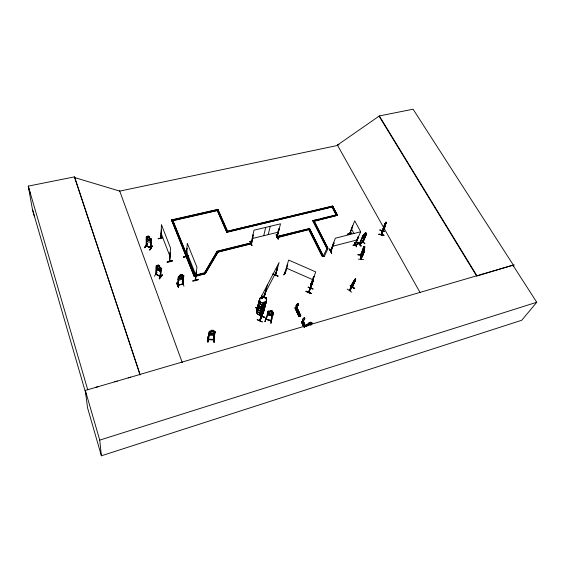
<?xml version="1.0" encoding="UTF-8"?>
<svg xmlns="http://www.w3.org/2000/svg" width="565" height="565" viewBox="0 0 565 565"><rect width="100%" height="100%" fill="white"/><g stroke="black" fill="none" stroke-linecap="round" stroke-linejoin="round"><path stroke-width="0.85" d="M264.251 297.049L264.102 297.487L267.457 284.809M264.279 297.077C264.286 295.431 264.251 298.299 264.307 297.006M146.264 245.471L146.455 246.128L146.681 245.782L150.587 247.428L150.897 248.106L151.138 238.896M150.382 247.922L150.728 239.398L151.173 239.602L150.728 239.398M34.55 216.896L32.445 209.396L28.25 186.111L74.559 176.873L140.148 374.962L139.965 374.418L513.338 265.07L413.086 109.207L379.341 115.938L337.418 145.106L337.559 145.452M363.556 259.533L358.457 259.158M144.746 247.774L147.437 243.861L144.725 247.597M150.82 248.091L146.074 245.945L146.314 236.728L146.942 236.622L151.194 238.91L150.989 247.971L146.144 245.747M146.342 239.511L146.399 236.728M263.961 302.614L263.827 302.48M146.702 237.738L146.257 237.533L146.801 237.597L146.653 245.937M146.54 246.107L146.801 237.597M261.496 297.939L261.736 297.783M262.386 297.988L261.814 298.136L261.842 297.543M148.023 237.116L147.204 237.095L147.161 239.044L147.952 240.245L149.45 240.93L150.276 240.471L150.332 238.529L149.527 237.809L149.612 236.749L147.988 236.008L147.966 237.053M149.499 237.851L149.555 236.756L147.988 236.008M150.636 239.532L150.445 247.929L150.587 247.428M152.275 246.086L149.605 250.005L152.345 246.093M154.4 276.236L157.162 272.132M156.95 265.402L161.138 268.036L160.615 276.885L155.912 274.343L156.336 265.501L156.971 265.444L156.385 265.543M155.919 274.364L156.371 265.458M156.314 268.198L156.42 265.501M156.032 273.919L156.265 274.59L155.876 274.025L160.75 276.73L160.283 276.144L160.114 276.589L160.658 268.396L161.096 268.629L160.531 276.836M156.392 274.604L156.78 266.327L156.237 266.235L156.78 266.327M162.642 237.752L158.264 238.614M158.002 266.051L158.023 264.929L159.634 265.769L159.584 266.786M157.861 270.042L158.08 264.985M159.344 270.819L159.634 265.769M160.813 237.943L160.969 238.67L161.428 224.602L170.51 248.021L169.648 261.327L169.747 260.91M161.18 238.571L161.371 229.793M159.196 278.792C162.847 273.312 163.942 273.672 159.457 278.933L159.203 278.63L162.233 274.675M160.969 238.155L161.293 231.41M161.053 238.232L161.131 238.585L161.371 233.416M160.658 268.396L160.185 276.68L160.361 276.172M383.218 229.708L384.574 225.237L383.141 229.687M156.258 268.177L156.731 269.505L160.495 271.426L161.039 270.692L161.138 268.036M360.696 255.415L360.421 255.027L364.008 246.58C361.819 247.788 362.772 263.368 362.949 249.214M360.929 258.65C361.204 260.861 360.851 252.435 360.505 255.465L363.987 247.166M361.12 259.293L364.404 251.058L360.865 259.229M360.604 255.119L361.028 259.045M355.413 244.878L354.933 245.005L355.442 244.235M205.399 273.538L204.466 272.86L205.399 273.538L217.977 252.174L217.666 251.093L251.008 242.879L251.376 243.699L218.019 251.926L217.066 251.51L204.466 272.86L204.777 273.954L194.282 276.631L171.506 219.905L217.857 209.375L227.829 231.834L226.826 232.328L217.25 210.371L218.196 210.152L227.427 231.29L277.86 219.269M171.802 220.972L171.506 219.905M169.451 260.988L170.206 252.682L169.648 261.327M169.684 261.072L169.888 261.009M169.5 260.684L169.832 261.277L169.493 260.585M172.812 220.477L194.989 275.247L172.812 220.477L171.824 220.71L194.282 276.631M176.824 282.931L176.513 283.171L178.561 287.663L176.817 282.938L178.547 287.514M183.011 283.92L183.717 275.317L179.013 276.158L178.356 276.666L178.152 279.385M178.413 276.666L177.848 285.473M177.742 284.979L178.279 284.859L178.307 285.332L178.872 277.189L178.378 277.316L177.77 285.445L183.074 284.075M178.145 284.838L178.215 285.382L178.872 277.189M180.193 275.911L180.263 274.858L182.071 274.456L180.263 274.858M180.32 274.88L180.249 275.932L178.356 276.666M186.203 256.545L183.491 256.99M182.057 274.406L181.923 275.508L183.738 275.367M182.163 281.723L183.978 286.243M182.502 283.771C182.566 284.958 182.354 283.277 182.961 283.637M182.481 284.23L183.222 276.087L183.71 275.96L183.011 284.11M182.601 284.223L183.222 276.087M178.674 280.212L178.187 279.315L178.674 280.212L182.841 279.152L183.484 278.029L183.653 275.346M186.895 251.369L186.231 256.736M186.379 256.92L186.987 248.339L186.966 248.784M186.379 256.983L186.217 256.206L186.168 256.651M296.138 307.466L296.222 307.106L296.215 307.734M298.249 303.885L297.988 304.507A1.243 0.516 -25 0 1 297.889 305.425L297.917 305.488A1.243 0.516 -25 0 0 298.023 304.57L298.228 303.751L297.465 303.786M362.885 253.911L364.524 250.888L364.467 249.101M192.912 280.996C201.175 277.471 198.859 281.095 192.912 280.833M193.936 275.755L194.989 275.247M195.278 279.541L195.617 280.233L196.373 271.793L195.215 279.894C195.37 279.654 195.434 279.576 195.645 279.88M195.539 279.527L195.603 280.134M198.174 279.407L192.884 280.953M302.48 321.224L302.169 321.619L302.685 321.471M351.833 284.922L351.755 285.466L354.721 281.525M351.755 285.466L351.868 284.88M217.207 210.632L218.161 210.413L217.857 209.375M354.022 280.869L349.544 290.664L352.56 287.062M353.139 282.719L349.573 290.629L349.608 290.219M360.562 254.787L361.099 259.25M354.919 280.727L355.004 280.184M354.968 280.756L355.088 280.162L352.115 284.117M384.814 224.799L383.36 229.298L383.543 228.083M384.461 225.583L384.087 228.105L382.752 230.682L382.95 229.376M382.879 230.223L382.999 229.439M383.155 230.654L383.141 229.115M384.723 225.449L384.539 226.671L385.365 224.806M385.012 226.367L381.382 234.376L382.321 230.647M385.387 225.35L385.81 222.25L383.684 226.77M384.567 231.226L379.645 229.969L384.546 231.375M382.293 230.612L381.347 234.715L385.224 226.134L386.22 222.193L384.179 227.462L384.362 226.247M385.754 223.267L385.754 222.236L382.117 231.226M385.768 223.754L385.888 222.97M382.166 230.894L381.559 234.75L385.189 226.41M381.382 234.376L381.785 234.164M383.656 229.362L384.624 224.919L384.066 226.29M204.438 273.107L217.066 251.51M217.031 251.757L217.977 252.174L217.666 251.093M378.967 234.362C383.833 234.03 387.406 237.01 378.981 234.327M207.941 336.867L208.132 342.037M213.916 334.925L214.714 333.993L213.958 334.953L209.431 334.939L208.916 334.028L209.318 331.5L210.06 331.175L211.317 331.238L210.357 331.514L210.067 333.237L210.915 333.971L212.715 333.979L213.81 333.251L214.107 331.535L213.189 331.217M209.382 331.514L208.04 339.678C209.135 338.993 206.847 339.191 213.238 339.325M209.297 332.305L209.827 332.121L209.29 332.121L208.16 339.706L208.195 339.212M208.676 339.501L208.683 339.685M209.827 332.121L208.556 339.445M226.826 232.328L217.25 210.371M227.434 231.29L332.637 205.985L337.559 215.272L313.971 221.247M186.005 256.545L186.111 256.955M211.317 331.238L211.529 330.285M213.196 331.274L213.422 330.264L211.472 330.25M363.309 249.186L363.189 252.018L364.383 250.133L364.792 246.679L360.71 255.465M214.552 332.142L215.088 332.326L214.552 332.142L213.323 339.487M213.725 339.459L213.831 339.487C199.035 339.057 217.356 340.744 213.252 339.247M214.651 334.042L215.081 331.542M213.937 342.199L213.796 336.874L213.994 342.051M357.666 244.214L353.04 245.33L357.673 243.974M311.795 283.263L313.406 279.986L308.751 292.388L310.778 288.058M310.785 287.995L310.475 288.729L310.616 287.924M250.076 241.297L252.025 245.521L250.111 241.17M251.03 243.346L251.616 242.901L251.644 243.36L253.346 235.188L252.823 235.153L253.346 235.188M251.093 243.494L253.982 230.209L280.523 223.818L277.147 237.074M251.206 243.487L251.185 243.007M251.376 243.699L217.977 252.174M251.552 243.402L252.767 237.406M183.095 283.821L177.714 285.283M312.29 282.486L310.439 287.112L311.407 284.541M261.454 296.328L279.082 262.534L275.388 275.72L275.494 274.908M275.649 275.077L275.43 275.642M275.692 275.028L275.586 275.268M310.439 287.112L310.573 286.582M261.863 316.951L263.94 308.914L261.68 316.76M261.934 316.195L261.969 316.683M262.096 316.534L259.928 320.814L262.577 311.209M263.735 235.718L265.684 227.391M263.876 308.525L261.807 312.699L259.716 320.666M268.234 234.623L270.24 226.29M295.721 308.207L296.293 305.87A1.243 0.516 -25 0 1 296.858 304.818L297.247 304.027M297.169 304.118L296.893 304.888A1.243 0.516 -25 0 0 296.328 305.933L295.749 308.271L296.844 307.89M383.635 227.434L383.395 228.408L383.684 226.735M276.193 234.786L278.368 238.995L276.384 234.863M276.723 237.201L279.138 228.761L278.7 228.874L276.709 236.933M261.418 296.399L261.496 296.244M308.921 229.736L322.311 256.439L324.169 256.609L323.314 255.952L309.514 228.472L277.027 236.474L277.344 237.526L308.998 229.482L277.344 237.526M277.076 236.926L279.138 228.761M278.1 239.059L276.172 234.772L278.178 239.023M257.23 319.684L262.393 321.958L257.209 319.726M265.578 291.18L263.883 297.444L264.024 296.964M264.053 297.522L266.214 289.146M259.483 315.214L264.71 317.318L259.505 315.122M266.39 289.224L264.201 296.802M259.921 320.341L262.216 311.88L263.269 309.853L259.978 320.779M262.202 311.937L262.993 309.867M304.62 317.572L304.493 318.476A1.257 0.501 -25 0 1 304.351 319.31L303.292 321.796L302.162 322.121L302.776 319.839A1.257 0.501 -25 0 1 303.356 318.801L303.327 318.738A1.257 0.501 -25 0 0 302.741 319.769L302.127 322.057L303.257 321.732M273.057 274.082L278.093 276.08L273.079 273.976M261.934 316.873L261.779 316.499M264.392 297.508L266.659 298.2L263.05 296.604L266.673 298.242L266.461 298.652L265.034 297.981M261.708 316.831L264.095 308.377M270.91 323.314L271.927 318.356L270.889 323.286M272.796 315.221L271.949 315.892L267.803 314.74L267.457 313.681M272.74 315.199L273.545 312.678L273.057 312.184L268.093 311.16L267.379 313.716L267.739 314.811L271.984 315.934M271.822 311.838L272.09 310.898L270.275 310.39L270.006 311.336M270.819 320.348L270.72 320.856L272.895 313.165L273.347 313.469L272.895 313.165M275.473 274.95L275.162 275.579L277.556 267.365L275.36 275.72M275.416 275.19L277.556 267.365M270.275 310.39L272.076 310.948M264.879 321.619L266.482 316.845L265.183 321.556M265.126 321.669L266.482 316.845M267.379 313.716L267.789 314.79M268.481 311.944L267.98 311.802L268.481 311.944L266.256 319.621C265.705 318.229 266.8 320.313 265.854 319.169M268.813 311.061L268.078 311.216L265.882 319.515C266.744 318.752 272.245 322.573 270.741 320.348M266.327 319.585L266.503 319.169M270.042 311.435L270.324 310.439M271.737 311.901L272.026 310.912M285.89 270.713L283.877 274.738M285.509 272.768L285 272.514L284.809 272.98L288.659 260.055L315.722 271.892L308.547 292.317M271.158 320.969L273.545 312.678M304.337 326.591L304.959 326.21M285.276 273.178L287.677 265.155L287.154 265.105L287.677 265.155M297.939 312.304L298.603 312.304L298.419 312.89M308.525 228.945L322.311 256.439M322.834 255.415L309.514 228.472M312.819 220.421L326.987 248.31L327.834 248.96L326.902 248.558L312.735 220.675L337.065 214.764M313.13 221.452L337.559 215.272M358.372 236.587L354.975 245.012L358.535 236.544M299.316 316.259L295.361 307.579L294.965 308.052L298.864 316.428L300.778 315.87L296.908 307.494M295.361 307.579L296.696 307.438L300.566 315.927L300.192 316.033M295.763 307.784L296.427 307.028L296.222 307.685M295.665 308.688L297.197 308.313L296.915 307.141M331.175 250.909L330.567 251.143L335.342 238.218L360.555 231.812M330.652 251.1L331.161 251.15L330.751 251.284M381.601 234.765L381.721 234.433M262.252 298.377L262.534 297.762M382.258 230.916L382.11 230.548M262.273 298.073L262.365 297.713M262.527 298.101L262.428 297.727M337.474 215.526L332.637 205.985M306.025 291.476C314.712 295.707 311.033 292.056 306.025 291.476M308.109 287.14L313.201 289.103L308.144 287.062M298.97 316.358L295.128 307.939L298.998 316.351L300.757 315.877L296.802 307.459M310.545 286.632L314.027 276.702L313.575 276.511L310.743 284.357L311.442 284.689L308.723 292.388L311.619 284.308L311.301 284.598M311.033 283.941L310.828 284.442L310.962 283.962M310.453 286.441L312.551 282.578L311.11 285.113M312.593 281.377L311.739 283.326M313.215 280.035L311.435 284.435M310.298 288.651L313.349 279.965M310.475 288.729L313.384 280.621M310.814 288.058L310.475 288.242M323.229 256.199L326.987 248.31L327.898 248.077L314.112 220.979L327.806 248.325L326.987 248.31M304.464 327.163L301.632 321.464L301.364 321.888L303.56 326.542M264.413 297.458L266.581 298.419L263.007 296.689M302.169 321.619L302.36 321.089M303.356 318.801L304.097 317.65M384.285 227.992L385.295 223.549L384.857 224.128M303.73 321.838L301.922 322.643L303.617 322.149L303.327 320.977L305.248 326.04M303.327 320.977L303.052 321.393M329.586 248.974L329.268 249.207L331.683 253.297L329.579 248.981L331.62 253.297M331.069 251.199L333.95 243.056L333.527 243.169L330.744 251.001M330.963 250.987L333.95 243.056M303.659 326.295L305.333 325.857M306.258 326.669L307.042 324.451M306.731 326.535L307.332 324.91L306.866 325.052L307.332 324.91M261.143 315.524L263.502 309.246M307.261 325.899L307.897 324.204L308.864 323.646M310.524 323.138L310.87 322.22L309.161 322.714L308.843 323.689L309.21 322.728M308.109 325.652L308.751 323.95L310.34 323.491L309.691 325.193M310.538 324.946L311.188 323.244L310.453 323.187L310.87 322.22M310.856 325.327L311.47 323.703L312.014 323.738L311.47 323.703M311.414 324.614L312.035 322.996L311.668 322.89M311.442 324.663L312.12 323.025L311.64 322.841M347.27 234.44L351.875 233.105L347.334 234.277M352.609 225.845L349.587 234.101L352.871 225.986M349.544 234.065L354.714 220.795L360.654 231.777L355.053 244.723L355.533 244.567L354.848 244.807M312.494 282.557L311.908 283.898M277.217 236.777L276.546 237.039L277.097 236.65M355.103 244.539L355.279 244.483M358.118 236.876L354.954 244.977L358.535 236.763M361.063 245.839L357.779 242.194L361.07 245.839L360.788 246.121L357.497 242.47L357.765 242.194M354.347 242.703L356.579 246.672M363.352 241.756L359.298 244.073L362.878 235.541L365.95 232.752L365.159 235.591L363.02 237.42L362.709 236.989M362.751 236.262L363.097 236.064L359.524 244.228M362.984 235.93L359.474 244.221L363.239 242.067M365.915 232.709L364.644 233.437L363.479 235.139L359.771 244.059C360.202 243.218 358.987 243.868 359.792 244.08M361.536 240.167L364.828 243.798M251.185 243.218L251.708 243.063L251.079 243.338M366.614 233.345L362.695 242.159L366.424 233.974L363.189 242.124M366.572 233.38L362.928 242.279M358.005 254.822L363.154 254.992L358.062 254.646M296.872 307.953L297.889 305.425M364.368 247.668L364.736 246.679M364.722 246.757L364.305 247.745L364.008 246.58M364.524 250.888L360.901 259.279M350.349 285.452L354.742 288.524L350.265 285.48M353.902 283.249L350.978 286.603L352.913 282.316L349.389 290.558L352.306 287.126M349.848 290.339L349.954 290.05M351.437 286.773C354.128 283.192 350.053 289.047 351.889 285.77L351.543 286.024M353.881 281.186L352.306 284.273M354.05 280.904L355.385 278.778L354.968 279.837L355.675 278.997L352.885 282.345L354.785 280.127L353.111 282.952L354.008 281.893L352.285 285.685M351.705 286.363L352.419 285.367M354.523 279.88L354.968 279.52M352.92 284.4L355.385 278.778M351.981 287.507L355.597 279.541L352.214 287.564M355.625 278.969L352.249 287.161M352.165 287.62L355.752 279.647M351.67 292.154L347.235 289.096M382.166 230.93L385.542 222.829L385.775 223.196M382.088 231.276L386.22 222.193M261.553 296.074L263.389 296.943M313.575 276.511L313.963 276.85M182.417 284.075L178.272 284.937M308.539 292.204L309.02 291.702M324.169 256.609L327.919 248.72M312.452 281.617L313.321 280.021M349.375 290.516L352.391 286.893M349.537 290.248L349.806 289.937M263.996 296.95L266.609 298.362M283.828 274.901L285.805 270.833M284.894 273.022L285.424 273.05L284.922 272.733M255.564 307.643L257.838 308.363M259.745 320.736L261.899 316.386M260.204 320.178L261.736 316.683M263.919 309.394L264.116 308.991M264.455 296.604L264.201 297.225M262.909 310.185L263.7 308.539L261.736 313.681M263.41 309.564L263.954 308.497M263.015 297.225L276.871 270.557M359.919 243.748L362.9 242.081M352.066 284.082L352.821 282.825M182.806 279.131L183.484 278.029M264.618 317.495L259.49 315.143M205.434 273.291L218.019 251.926M312.784 281.052L312.996 280.692M278.008 276.243L273.065 273.99M150.523 242.491C152.444 241.297 147.797 243.353 146.787 240.817L146.286 239.489M352.963 283.602L352.588 283.588L353.683 282.655L352.023 285.459L353.852 283.213M361.734 238.903L364.7 237.208L365.499 236.001L364.736 237.244C363.387 239.496 361.028 237.851 361.77 238.939M513.338 265.07L476.648 276.08L379.186 116.362M152.282 245.909L149.873 250.126M384.913 224.143L385.274 223.613M147.19 243.727L144.478 247.654L147.373 243.812M383.621 229.284L383.981 228.769M383.607 229.348L383.974 228.818M262.428 297.981L261.687 297.84L262.322 297.769M513.225 266.306L514.235 264.921M160.425 271.419L160.983 270.663M156.731 269.505L160.46 271.377M352.588 283.588L351.599 285.834L353.047 283.609M251.757 245.584L249.857 241.375M513.069 265.437L536.75 302.275L521.778 320.249L101.389 455.793L87.54 407.761L85.308 390.387L87.829 389.652M296.258 307.445L296.046 307.289M354.615 288.666L350.236 285.579M363.175 242.11L362.815 241.834L363.239 241.629M271.935 315.941L272.81 315.171M298.03 312.191L297.96 312.685L298.532 312.798M349.735 234.037L349.862 233.719M299.436 316.259L295.234 307.621M300.679 315.828L296.583 307.586M310.475 323.237L311.703 322.855L307.014 324.508M301.696 321.796L304.373 327.156M303.094 321.386L305.467 325.984M297.331 303.871L298.059 303.695M180.228 275.882L179.31 276.44L179.147 278.298L179.974 278.863L181.633 278.439L182.594 277.422L182.763 275.565L181.902 275.459M270.663 320.616L271.278 320.701L265.903 319.274M271.144 320.941L271.334 320.482L270.783 320.32M366.657 233.38L365.534 233.748M363.443 234.962L366.402 233.26M366.537 234.101L366.078 234.171M295.092 307.981L295.424 307.89M296.335 307.664L300.234 316.026M210.081 331.203L209.318 331.5M310.849 284.103L311.343 284.294L311.025 283.962M310.927 284.237L311.315 284.428M352.426 286.858L352.306 287.31M304.125 317.714L304.704 317.742M101.389 455.793L99.744 440.114L536.75 302.275M364.87 243.748L361.593 240.118M309.189 322.77L310.891 322.276M307.741 324.006L308.886 323.703M95.4 387.442L97.922 386.7M114.737 381.792L117.266 381.05M128.199 377.858L130.72 377.123M140.155 374.418L87.73 389.73L28.25 186.111M302.134 321.549L302.649 321.393M356.48 246.827L354.368 242.583L356.557 246.792M331.189 250.719L330.864 251.022M160.531 276.568L156.505 274.258M333.604 243.317L334.028 243.204M358.196 237.018L358.613 236.905M353.04 245.33L357.631 244.108M322.396 256.192L323.314 255.952M196.542 272.21L196.189 271.843M332.375 246.319L357.25 239.913M195.554 275.346L203.619 273.291M194.311 276.384L204.812 273.707M178.441 277.471L178.936 277.351M183.279 276.25L183.773 276.123M193.965 275.508L204.459 272.839M167.205 262.259C177.827 260.557 169.719 259.773 167.205 262.231M251.15 243.48L251.453 243.19M276.68 237.208L277.09 237.081M188.71 255.705L183.491 257.174M183.477 257.11L188.682 255.797L187.022 256.291M170.362 253.078L170.016 252.725M218.478 251.128L250.097 243.338M277.818 236.516L309.436 228.726M252.202 238.536L278.368 232.144M226.869 232.067L333.039 206.734L227.787 232.095M312.735 220.675L318.611 219.248M320.291 218.839L335.391 215.173M158.257 238.734L162.741 237.561L158.271 238.804M160.983 238.451L160.983 237.851M279.569 218.867L289.824 216.423M291.533 216.014L332.552 206.239M171.492 220.173L217.822 209.636M171.824 220.71L218.196 210.152M172.664 220.774L218.161 210.413M420.148 292.677L337.418 145.106L339.127 144.753M213.288 339.212L213.775 339.198M213.775 339.713L215.145 331.584L214.552 331.224M264.236 302.402L264.363 302.466M261.842 297.465L262.266 297.501M270.056 311.379L269.06 311.442L268.566 313.187L269.258 314.182L270.946 314.649L272.069 314.154L272.57 312.417L271.751 311.852M300.432 315.969L296.477 307.551M260.041 320.023L259.978 320.595M213.958 334.953L209.431 334.939M213.372 339.219L213.838 339.247M213.266 331.245L214.587 331.252L210.06 331.175M358.012 254.759L363.062 254.914M364.206 246.686L364.545 250.048M364.446 251.453L364.22 251.044M304.683 326.789L304.351 326.542M262.111 298.334L261.736 298.214M158.038 266.009L157.218 265.924L157.141 267.81L157.903 269.039L159.394 269.823L160.227 269.434L160.312 267.556L159.528 266.793M213.994 342.171L213.853 337.001M214.241 342.178L214.086 337.008M311.188 284.569L310.799 284.379M383.515 227.554L383.006 230.577M266.482 319.246L270.72 320.426M74.559 176.873L74.629 177.565L119.731 191.104L337.602 145.445L337.418 145.106M161.039 237.936L160.898 238.296M295.516 307.904L299.33 316.259M284.852 272.98L285.304 273.17M286.314 268.078L312.954 279.767M261.524 296.208L263.354 297.006M262.103 312.954L261.934 313.335M257.471 308.342L255.627 307.501L257.019 308.292M263.346 310.856L261.2 315.651L261.192 315.228M146.074 245.945L146.053 245.584L150.904 247.908M158.023 266.341L159.514 267.132M157.939 268.234L159.429 269.018M160.552 268.53L160.99 268.763M156.109 273.898L156.477 274.399M311.4 284.131L310.446 286.582M351.84 285.841L351.19 286.61M350.251 285.495L354.742 288.531M273.022 312.205L273.531 312.728M357.702 242.329L361 246.001M150.636 238.366L151.109 238.946M195.335 280.205L196.945 267.28L187.29 243.275L186.182 256.983M379.341 115.938L476.895 275.713M209.481 334.911L208.916 334.028M351.762 233.154L347.221 234.32M351.529 228.995L354.022 233.656M277.027 236.474L277.408 237.272M304.464 318.406L304.493 318.476A1.257 0.501 -25 0 1 304.38 319.373L304.351 319.31M303.2 321.012L305.474 325.977M302.988 321.414L305.22 326.054M302.854 321.421L305.1 326.09M302.72 321.485L304.923 326.139M301.632 321.464L304.245 327.227M304.041 327.22L301.519 321.782L303.68 326.471M227.476 231.029L227.829 231.834M204.424 273.086L204.777 273.954M186.499 251.637L195.984 275.416M161.032 233.161L169.966 256.376M119.596 190.723L182.283 362.666M74.629 177.565L139.689 373.585M85.308 390.387L99.744 440.114M32.445 209.396L86.219 394.801M28.377 186.803L30.538 194.459M364.679 247.159L364.63 248.353L364.538 247.491M261.221 315.178L261.228 315.588M265.225 303.341A3.567 3.051 14.6 0 1 263.791 307A3.567 3.051 14.6 0 1 259.293 306.117A3.567 3.051 14.6 0 1 259.18 302.155M264.137 302A3.567 3.051 14.6 0 1 264.78 302.614M265.303 303.207A3.616 3.093 14.6 0 1 263.848 306.915A3.616 3.093 14.6 0 1 259.286 306.018A3.616 3.093 14.6 0 1 259.173 302M264.201 301.844A3.616 3.093 14.6 0 1 264.851 302.466M258.721 303.928A3.56 3.044 14.6 0 0 258.827 307.89A3.56 3.044 14.6 0 0 263.318 308.773A3.56 3.044 14.6 0 0 264.752 305.114A3.545 3.037 14.6 0 1 261.411 309.083A3.545 3.037 14.6 0 1 258.262 304.584M258.29 304.471A3.545 3.037 14.6 0 0 261.44 308.97A3.56 3.051 14.6 0 0 264.773 305.044A3.545 3.037 14.6 0 1 261.44 308.97A3.56 3.051 14.6 0 1 258.262 304.507M265.882 301.074A3.63 3.1 14.6 0 1 264.42 304.796A3.581 3.058 14.6 0 1 259.844 303.991A3.581 3.058 14.6 0 1 259.731 300.015M259.723 299.86A3.63 3.1 14.6 0 0 259.836 303.892A3.63 3.1 14.6 0 0 264.42 304.796A3.581 3.058 14.6 0 0 265.797 301.209M265.324 302.988A3.567 3.051 14.6 0 1 263.883 306.647A3.567 3.051 14.6 0 1 259.384 305.764A3.567 3.051 14.6 0 1 259.271 301.795M265.331 303.101A3.616 3.093 14.6 0 1 263.876 306.809A3.616 3.093 14.6 0 1 259.314 305.912A3.616 3.093 14.6 0 1 259.201 301.894M266.136 301.774A3.63 3.1 14.6 0 1 261.574 304.832A3.63 3.1 14.6 0 1 259.752 299.754M266.122 301.646A3.581 3.058 14.6 0 1 261.616 304.669A3.581 3.058 14.6 0 1 259.822 299.655M263.615 309.323A3.517 3.03 14.6 0 1 263.099 312.311M262.45 312.819A3.517 3.03 14.6 0 1 258.191 312.48A3.517 3.03 14.6 0 1 257.174 308.801M263.721 309.083A3.567 3.072 14.6 0 1 263.198 312.113M262.534 312.629A3.567 3.072 14.6 0 1 258.219 312.283A3.567 3.072 14.6 0 1 257.188 308.554M263.707 308.977A3.524 3.03 14.6 0 1 263.198 311.958M262.541 312.473A3.524 3.03 14.6 0 1 257.944 311.845A3.524 3.03 14.6 0 1 257.732 307.798M264.272 306.894A3.538 3.037 14.6 0 1 263.756 309.888M263.099 310.397A3.538 3.037 14.6 0 1 258.819 310.058A3.538 3.037 14.6 0 1 257.795 306.364M264.688 305.312A3.538 3.037 14.6 0 1 262.273 309.253A3.538 3.037 14.6 0 1 257.937 306.329M257.951 305.531A3.538 3.037 14.6 0 1 258.685 304.132M264.399 308.031A3.531 3.037 14.6 0 1 260.394 311.146A3.531 3.037 14.6 0 1 257.704 306.717M263.396 311.76A3.51 3.023 14.6 0 1 258.968 314.762A3.51 3.023 14.6 0 1 257.216 309.804M264.505 307.798A3.588 3.079 14.6 0 1 263.763 310.037M263.092 310.559A3.588 3.079 14.6 0 1 258.756 310.206A3.588 3.079 14.6 0 1 257.718 306.463M263.375 311.838A3.51 3.023 14.6 0 1 258.947 314.832A3.51 3.023 14.6 0 1 257.195 309.881M264.477 307.911A3.588 3.079 14.6 0 1 263.735 310.143M263.064 310.665A3.588 3.079 14.6 0 1 258.735 310.312A3.588 3.079 14.6 0 1 257.689 306.576M148.016 237.462L147.966 239.412L149.471 240.104L149.52 238.155L148.016 237.462M148.312 236.361L149.273 237.159L148.312 236.361M158.341 265.296L159.288 266.143L158.341 265.296M180.2 276.214L180.037 278.072L181.704 277.648L181.874 275.791L180.2 276.214M180.602 274.971L181.676 274.696L180.602 274.971M207.984 336.853L207.786 342.185L207.969 336.853M211.324 331.521L211.042 333.237L212.843 333.244L213.139 331.528L211.324 331.521M211.833 330.44L212.998 330.447L211.833 330.44M379.009 234.15L383.946 235.386L379.016 234.129M269.964 311.696L269.47 313.434L271.158 313.907L271.659 312.163L269.964 311.696M270.579 310.679L271.581 311.301L270.579 310.679M285.41 272.704L285.226 273.192L285.445 272.726M332.163 206.945L336.189 214.982L332.163 206.945M297.218 312.36L298.906 311.88L297.218 312.36M297.614 313.215L299.302 312.735L297.614 313.215M297.96 313.971L299.648 313.49L297.96 313.971M298.355 314.825L300.043 314.338L298.355 314.825M298.617 315.39L300.312 314.91L298.617 315.39M309.436 322.799L310.46 322.502L309.436 322.799M306.138 291.236L311.117 293.489L306.138 291.236M364.114 234.772L363.344 236.629L364.531 235.951L365.301 234.101L364.114 234.772M364.813 233.486L364.672 233.825L365.576 233.055L364.813 233.486M311.746 283.22L311.449 284.068L311.746 283.22M364.164 248.07L363.38 249.899L363.521 251.241L364.305 249.412L364.164 248.07M172.41 260.67L167.113 262.012L172.41 260.698M260.204 301.625A3.602 3.072 14.6 0 0 266.348 301.413A3.602 3.072 14.6 0 0 262.654 296.865A3.602 3.072 14.6 0 0 260.204 301.625M260.168 301.795A3.588 3.058 14.6 0 0 266.285 301.59A3.588 3.058 14.6 0 0 262.612 297.056A3.588 3.058 14.6 0 0 260.168 301.795"/></g></svg>
